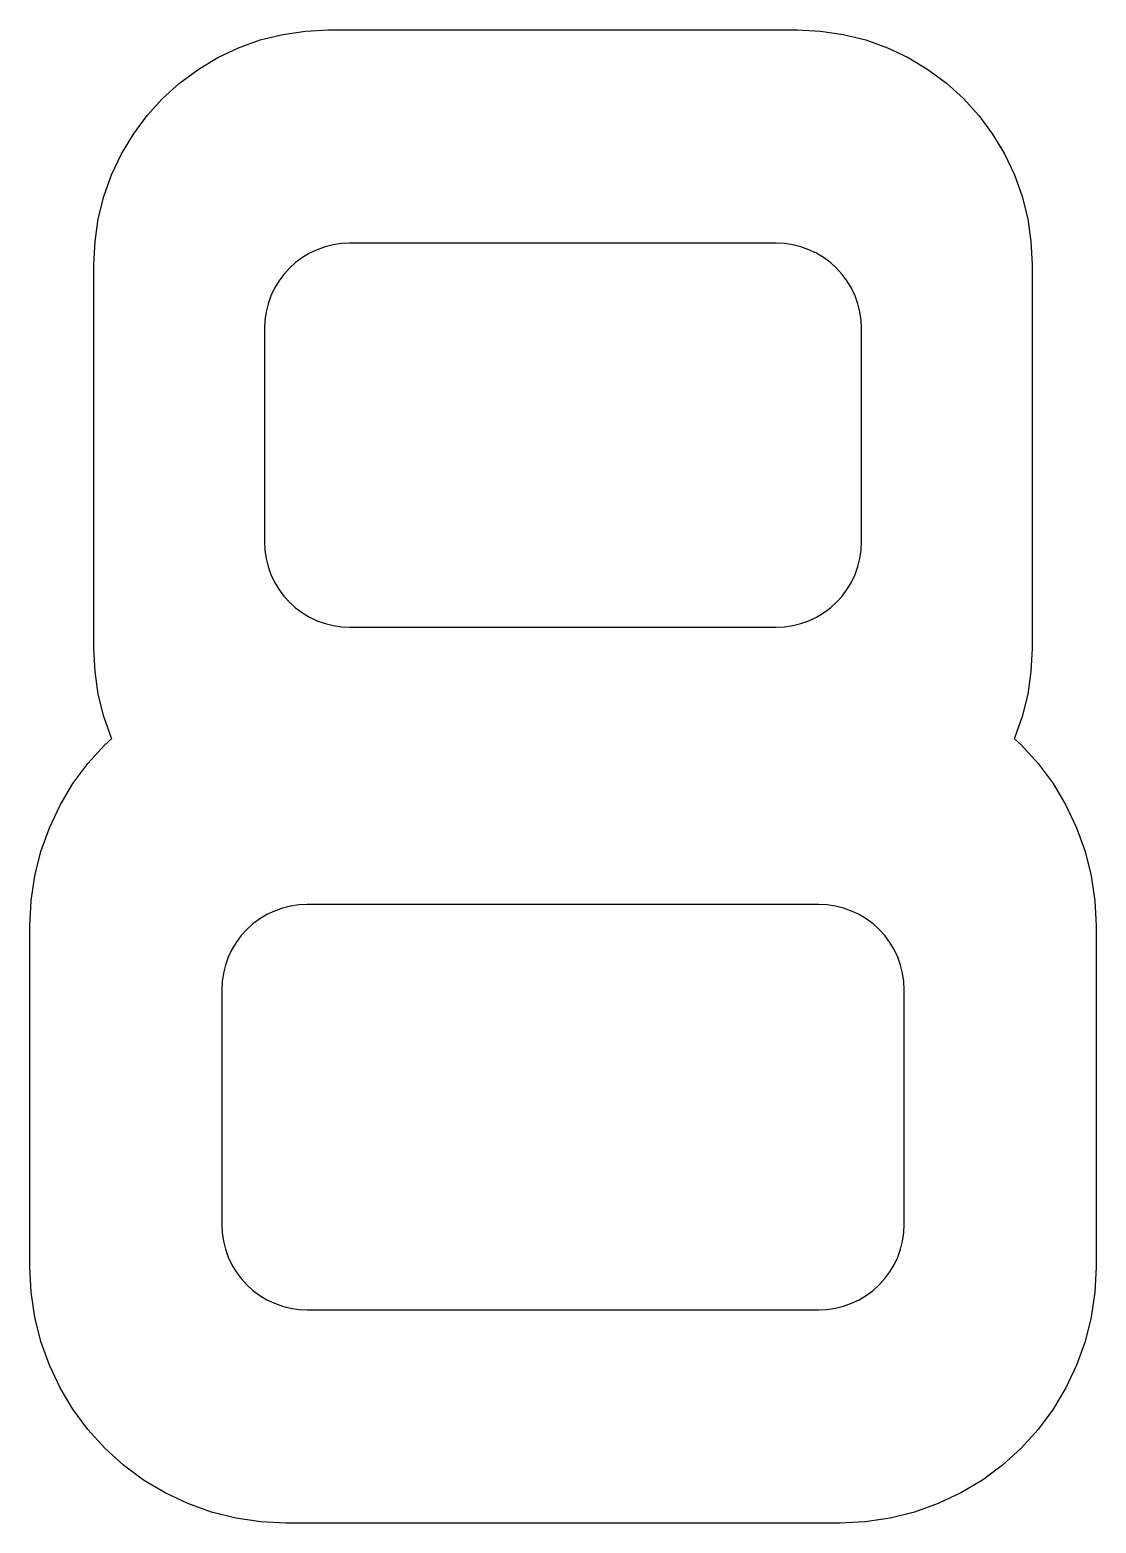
# Model space of a CAD drawing. Header units: millimetres. Extents: x 0 to 100, y 0 to 140.
import ezdxf

# ---------------------------------------------------------------- set-up
doc = ezdxf.new("R2010")
doc.units = ezdxf.units.MM
doc.layers.add('DIGIT_HOLES', color=7, linetype='Continuous')
doc.layers.add('DIGIT_OUTER', color=7, linetype='Continuous')

msp = doc.modelspace()

# ---------------------------------------------------------------- linework, layer by layer
at = {"layer": 'DIGIT_HOLES'}
for points in [[(70.78, 84.04), (71.56, 84.15), (72.32, 84.34), (73.06, 84.61), (73.77, 84.94), (74.44, 85.35), (75.08, 85.82), (75.66, 86.34), (76.18, 86.92), (76.65, 87.56), (77.06, 88.23), (77.39, 88.94), (77.66, 89.68), (77.85, 90.44), (77.96, 91.22), (78, 92), (78, 112), (77.96, 112.78), (77.85, 113.56), (77.66, 114.32), (77.39, 115.06), (77.06, 115.77), (76.65, 116.44), (76.18, 117.08), (75.66, 117.66), (75.08, 118.18), (74.44, 118.65), (73.77, 119.06), (73.06, 119.39), (72.32, 119.66), (71.56, 119.85), (70.78, 119.96), (70, 120), (30, 120), (29.22, 119.96), (28.44, 119.85), (27.68, 119.66), (26.94, 119.39), (26.23, 119.06), (25.56, 118.65), (24.92, 118.18), (24.34, 117.66), (23.82, 117.08), (23.35, 116.44), (22.94, 115.77), (22.61, 115.06), (22.34, 114.32), (22.15, 113.56), (22.04, 112.78), (22, 112), (22, 92), (22.04, 91.22), (22.15, 90.44), (22.34, 89.68), (22.61, 88.94), (22.94, 88.23), (23.35, 87.56), (23.82, 86.92), (24.34, 86.34), (24.92, 85.82), (25.56, 85.35), (26.23, 84.94), (26.94, 84.61), (27.68, 84.34), (28.44, 84.15), (29.22, 84.04), (30, 84), (70, 84)], [(75.56, 20.15), (76.32, 20.34), (77.06, 20.61), (77.77, 20.94), (78.44, 21.35), (79.08, 21.82), (79.66, 22.34), (80.18, 22.92), (80.65, 23.56), (81.06, 24.23), (81.39, 24.94), (81.66, 25.68), (81.85, 26.44), (81.96, 27.22), (82, 28), (82, 50), (81.96, 50.78), (81.85, 51.56), (81.66, 52.32), (81.39, 53.06), (81.06, 53.77), (80.65, 54.44), (80.18, 55.08), (79.66, 55.66), (79.08, 56.18), (78.44, 56.65), (77.77, 57.06), (77.06, 57.39), (76.32, 57.66), (75.56, 57.85), (74.78, 57.96), (74, 58), (26, 58), (25.22, 57.96), (24.44, 57.85), (23.68, 57.66), (22.94, 57.39), (22.23, 57.06), (21.56, 56.65), (20.92, 56.18), (20.34, 55.66), (19.82, 55.08), (19.35, 54.44), (18.94, 53.77), (18.61, 53.06), (18.34, 52.32), (18.15, 51.56), (18.04, 50.78), (18, 50), (18, 28), (18.04, 27.22), (18.15, 26.44), (18.34, 25.68), (18.61, 24.94), (18.94, 24.23), (19.35, 23.56), (19.82, 22.92), (20.34, 22.34), (20.92, 21.82), (21.56, 21.35), (22.23, 20.94), (22.94, 20.61), (23.68, 20.34), (24.44, 20.15), (25.22, 20.04), (26, 20), (74, 20), (74.78, 20.04)]]:
    msp.add_lwpolyline(points, close=True, dxfattribs=at)
at = {"layer": 'DIGIT_OUTER'}
msp.add_lwpolyline([(19.32, 0.46), (17.03, 1.03), (14.82, 1.83), (12.69, 2.83), (10.67, 4.04), (8.77, 5.45), (7.03, 7.03), (5.45, 8.77), (4.04, 10.67), (2.83, 12.69), (1.83, 14.82), (1.03, 17.03), (0.46, 19.32), (0.12, 21.65), (0, 24), (0, 56), (0.12, 58.35), (0.46, 60.68), (1.03, 62.97), (1.83, 65.18), (2.83, 67.31), (4.04, 69.33), (5.45, 71.23), (7.03, 72.97), (7.68, 73.56), (7.67, 73.58), (6.95, 75.61), (6.42, 77.71), (6.11, 79.84), (6, 82), (6, 118), (6.11, 120.16), (6.42, 122.29), (6.95, 124.39), (7.67, 126.42), (8.6, 128.37), (9.71, 130.22), (10.99, 131.96), (12.44, 133.56), (14.04, 135.01), (15.78, 136.29), (17.63, 137.4), (19.58, 138.33), (21.61, 139.05), (23.71, 139.58), (25.84, 139.89), (28, 140), (72, 140), (74.16, 139.89), (76.29, 139.58), (78.39, 139.05), (80.42, 138.33), (82.37, 137.4), (84.22, 136.29), (85.96, 135.01), (87.56, 133.56), (89.01, 131.96), (90.29, 130.22), (91.4, 128.37), (92.33, 126.42), (93.05, 124.39), (93.58, 122.29), (93.89, 120.16), (94, 118), (94, 82), (93.89, 79.84), (93.58, 77.71), (93.05, 75.61), (92.33, 73.58), (92.32, 73.56), (92.97, 72.97), (94.55, 71.23), (95.96, 69.33), (97.17, 67.31), (98.17, 65.18), (98.97, 62.97), (99.54, 60.68), (99.88, 58.35), (100, 56), (100, 24), (99.88, 21.65), (99.54, 19.32), (98.97, 17.03), (98.17, 14.82), (97.17, 12.69), (95.96, 10.67), (94.55, 8.77), (92.97, 7.03), (91.23, 5.45), (89.33, 4.04), (87.31, 2.83), (85.18, 1.83), (82.97, 1.03), (80.68, 0.46), (78.35, 0.12), (76, 0), (24, 0), (21.65, 0.12)], close=True, dxfattribs=at)

doc.saveas('drawing.dxf')
